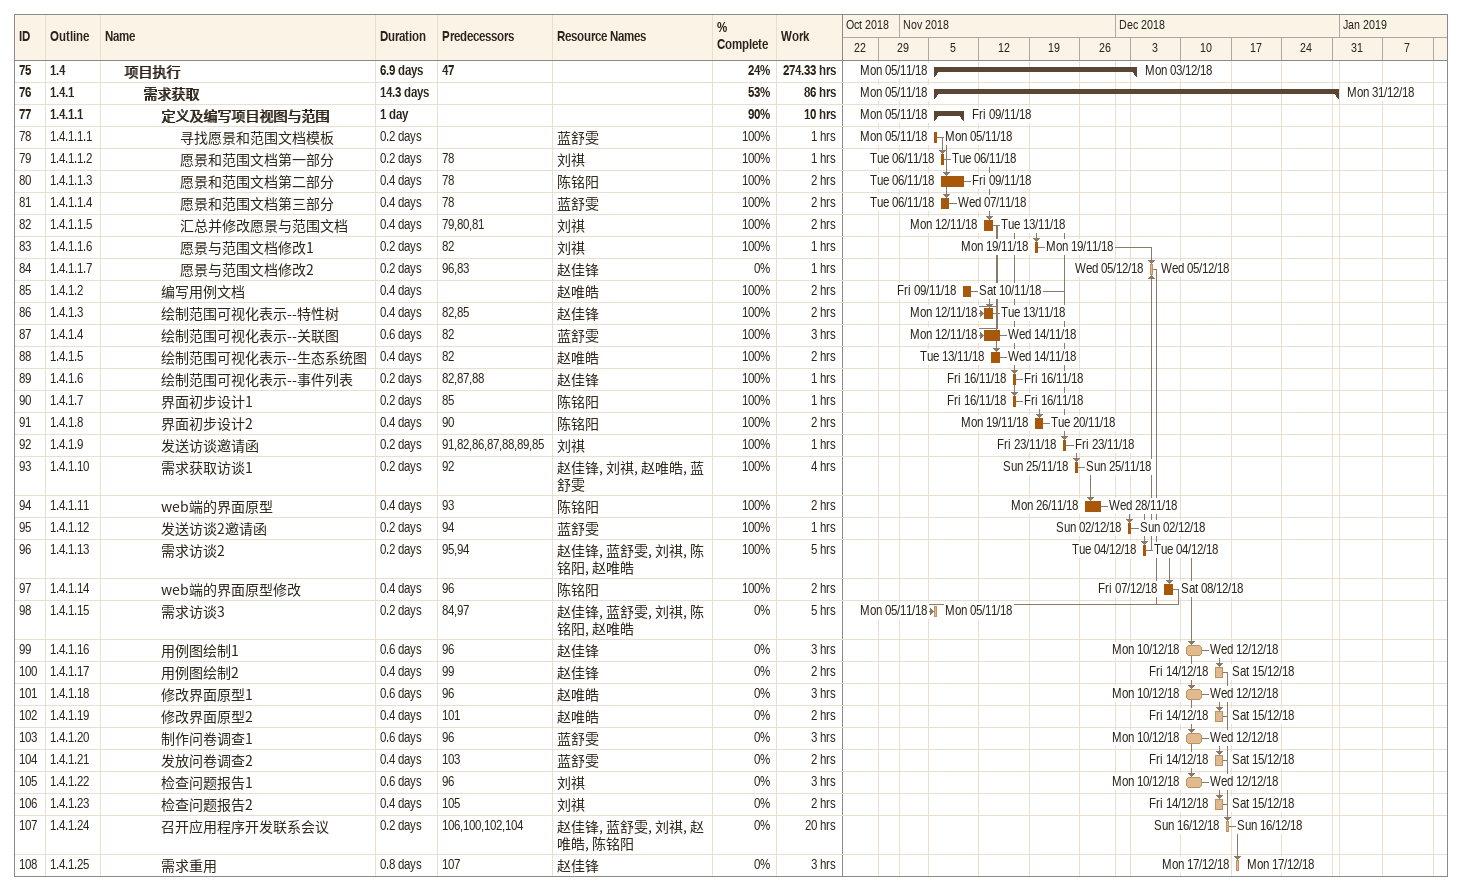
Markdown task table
| ID | WBS | Task | Duration | Start | Finish | Predecessors | Resources | % complete | Work (h) |
|---|---|---|---|---|---|---|---|---|---|
| 75 | 1.4 | **项目执行** | 6.9d | 2018-11-05 | 2018-12-03 | 47 |  | 24 | 274.33 |
| 76 | 1.4.1 | **需求获取** | 14.3d | 2018-11-05 | 2018-12-31 |  |  | 53 | 86 |
| 77 | 1.4.1.1 | **定义及编写项目视图与范围** | 1d | 2018-11-05 | 2018-11-09 |  |  | 90 | 10 |
| 78 | 1.4.1.1.1 | 寻找愿景和范围文档模板 | 0.2d | 2018-11-05 | 2018-11-05 |  | 蓝舒雯 | 100 | 1 |
| 79 | 1.4.1.1.2 | 愿景和范围文档第一部分 | 0.2d | 2018-11-06 | 2018-11-06 | 78 | 刘祺 | 100 | 1 |
| 80 | 1.4.1.1.3 | 愿景和范围文档第二部分 | 0.4d | 2018-11-06 | 2018-11-09 | 78 | 陈铭阳 | 100 | 2 |
| 81 | 1.4.1.1.4 | 愿景和范围文档第三部分 | 0.4d | 2018-11-06 | 2018-11-07 | 78 | 蓝舒雯 | 100 | 2 |
| 82 | 1.4.1.1.5 | 汇总并修改愿景与范围文档 | 0.4d | 2018-11-12 | 2018-11-13 | 79, 80, 81 | 刘祺 | 100 | 2 |
| 83 | 1.4.1.1.6 | 愿景与范围文档修改1 | 0.2d | 2018-11-19 | 2018-11-19 | 82 | 刘祺 | 100 | 1 |
| 84 | 1.4.1.1.7 | 愿景与范围文档修改2 | 0.2d | 2018-12-05 | 2018-12-05 | 96, 83 | 赵佳锋 | 0 | 1 |
| 85 | 1.4.1.2 | 编写用例文档 | 0.4d | 2018-11-09 | 2018-11-10 |  | 赵唯皓 | 100 | 2 |
| 86 | 1.4.1.3 | 绘制范围可视化表示--特性树 | 0.4d | 2018-11-12 | 2018-11-13 | 82, 85 | 赵佳锋 | 100 | 2 |
| 87 | 1.4.1.4 | 绘制范围可视化表示--关联图 | 0.6d | 2018-11-12 | 2018-11-14 | 82 | 蓝舒雯 | 100 | 3 |
| 88 | 1.4.1.5 | 绘制范围可视化表示--生态系统图 | 0.4d | 2018-11-13 | 2018-11-14 | 82 | 赵唯皓 | 100 | 2 |
| 89 | 1.4.1.6 | 绘制范围可视化表示--事件列表 | 0.2d | 2018-11-16 | 2018-11-16 | 82, 87, 88 | 赵佳锋 | 100 | 1 |
| 90 | 1.4.1.7 | 界面初步设计1 | 0.2d | 2018-11-16 | 2018-11-16 | 85 | 陈铭阳 | 100 | 1 |
| 91 | 1.4.1.8 | 界面初步设计2 | 0.4d | 2018-11-19 | 2018-11-20 | 90 | 陈铭阳 | 100 | 2 |
| 92 | 1.4.1.9 | 发送访谈邀请函 | 0.2d | 2018-11-23 | 2018-11-23 | 91, 82, 86, 87, 88, 89, 85 | 刘祺 | 100 | 1 |
| 93 | 1.4.1.10 | 需求获取访谈1 | 0.2d | 2018-11-25 | 2018-11-25 | 92 | 赵佳锋, 刘祺, 赵唯皓, 蓝舒雯 | 100 | 4 |
| 94 | 1.4.1.11 | web端的界面原型 | 0.4d | 2018-11-26 | 2018-11-28 | 93 | 陈铭阳 | 100 | 2 |
| 95 | 1.4.1.12 | 发送访谈2邀请函 | 0.2d | 2018-12-02 | 2018-12-02 | 94 | 蓝舒雯 | 100 | 1 |
| 96 | 1.4.1.13 | 需求访谈2 | 0.2d | 2018-12-04 | 2018-12-04 | 95, 94 | 赵佳锋, 蓝舒雯, 刘祺, 陈铭阳, 赵唯皓 | 100 | 5 |
| 97 | 1.4.1.14 | web端的界面原型修改 | 0.4d | 2018-12-07 | 2018-12-08 | 96 | 陈铭阳 | 100 | 2 |
| 98 | 1.4.1.15 | 需求访谈3 | 0.2d | 2018-11-05 | 2018-11-05 | 84, 97 | 赵佳锋, 蓝舒雯, 刘祺, 陈铭阳, 赵唯皓 | 0 | 5 |
| 99 | 1.4.1.16 | 用例图绘制1 | 0.6d | 2018-12-10 | 2018-12-12 | 96 | 赵佳锋 | 0 | 3 |
| 100 | 1.4.1.17 | 用例图绘制2 | 0.4d | 2018-12-14 | 2018-12-15 | 99 | 赵佳锋 | 0 | 2 |
| 101 | 1.4.1.18 | 修改界面原型1 | 0.6d | 2018-12-10 | 2018-12-12 | 96 | 赵唯皓 | 0 | 3 |
| 102 | 1.4.1.19 | 修改界面原型2 | 0.4d | 2018-12-14 | 2018-12-15 | 101 | 赵唯皓 | 0 | 2 |
| 103 | 1.4.1.20 | 制作问卷调查1 | 0.6d | 2018-12-10 | 2018-12-12 | 96 | 蓝舒雯 | 0 | 3 |
| 104 | 1.4.1.21 | 发放问卷调查2 | 0.4d | 2018-12-14 | 2018-12-15 | 103 | 蓝舒雯 | 0 | 2 |
| 105 | 1.4.1.22 | 检查问题报告1 | 0.6d | 2018-12-10 | 2018-12-12 | 96 | 刘祺 | 0 | 3 |
| 106 | 1.4.1.23 | 检查问题报告2 | 0.4d | 2018-12-14 | 2018-12-15 | 105 | 刘祺 | 0 | 2 |
| 107 | 1.4.1.24 | 召开应用程序开发联系会议 | 0.2d | 2018-12-16 | 2018-12-16 | 106, 100, 102, 104 | 赵佳锋, 蓝舒雯, 刘祺, 赵唯皓, 陈铭阳 | 0 | 20 |
| 108 | 1.4.1.25 | 需求重用 | 0.8d | 2018-12-17 | 2018-12-17 | 107 | 赵佳锋 | 0 | 3 |
